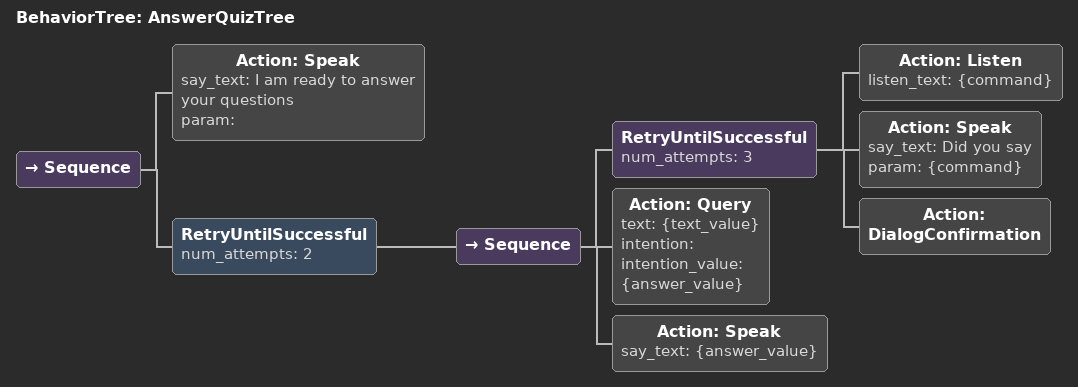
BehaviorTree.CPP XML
<?xml version="1.0"?>
<root main_tree_to_execute="AnswerQuizTree">
    <BehaviorTree ID="AnswerQuizTree">
        <Sequence>
            <Action ID="Speak" say_text="I am ready to answer your questions" param=""/>
            <RetryUntilSuccessful num_attempts="2">
                <Sequence>
                    <RetryUntilSuccessful num_attempts="3">
                        <Action ID="Listen" listen_text="{command}"/>
                        <Action ID="Speak" say_text="Did you say " param="{command}"/>
                        <Action ID="DialogConfirmation"/>
                    </RetryUntilSuccessful>
                    <Action ID="Query" text="{text_value}" intention="" intention_value="{answer_value}"/>
                    <Action ID="Speak" say_text="{answer_value}"/>
                </Sequence>
            </RetryUntilSuccessful>
        </Sequence>
    </BehaviorTree>
</root>
